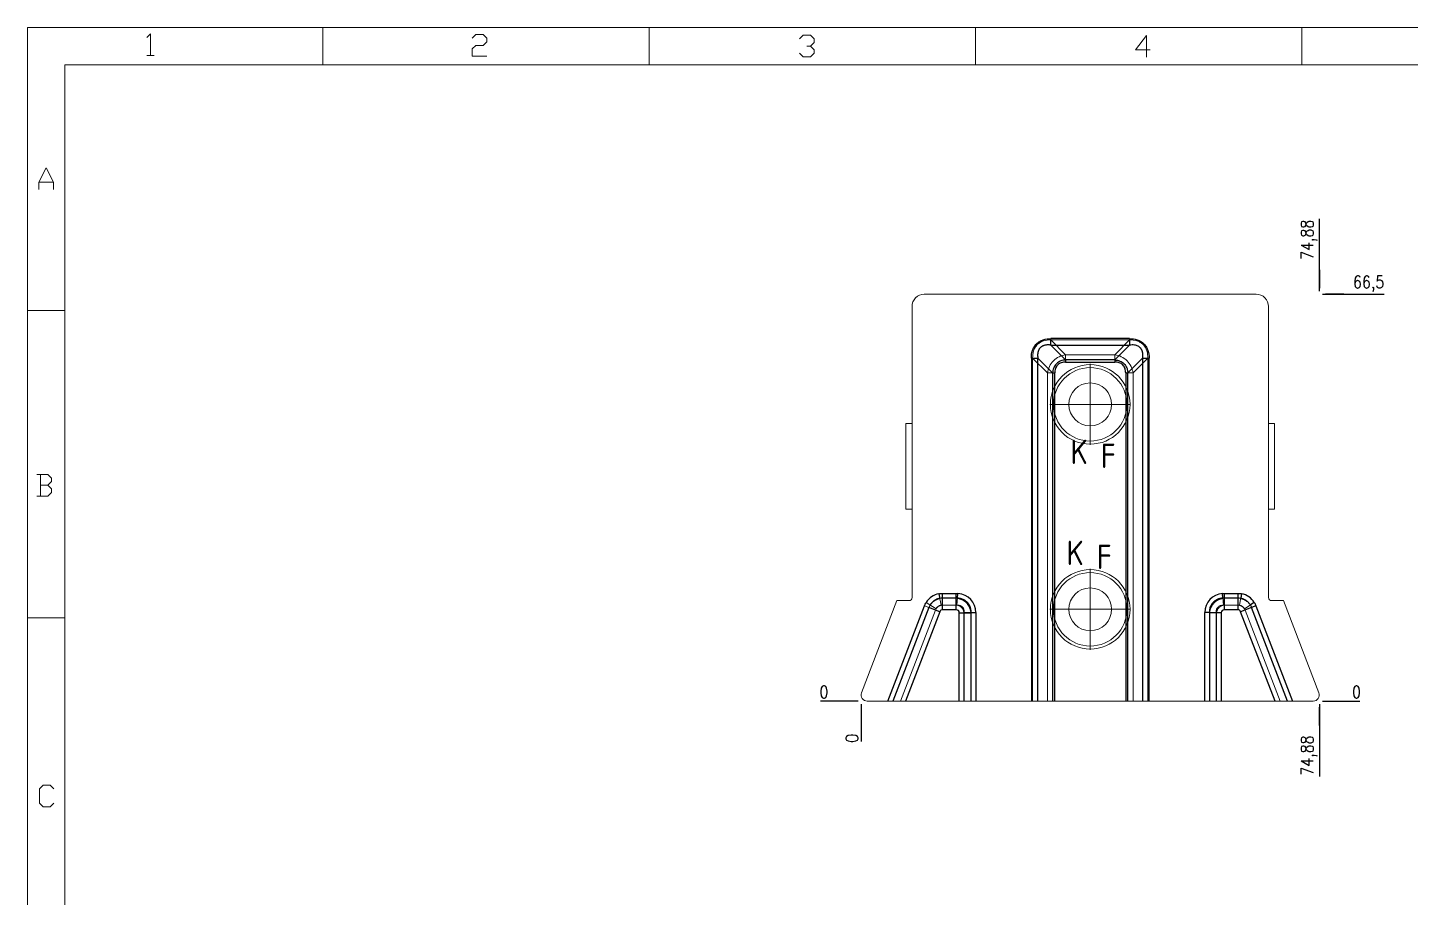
# Model space of a CAD drawing. Header units: millimetres. Extents: x 88508 to 142116, y -5268 to 20283.
# Drawn here: x 106088 to 106314, y -5116.7 to -4974.5 of the extents above; entities that cross this region are included whole.
import ezdxf
from ezdxf.enums import TextEntityAlignment as Align

# ---------------------------------------------------------------- set-up
doc = ezdxf.new("R2010")
doc.units = ezdxf.units.MM
doc.linetypes.add('HIDDEN', pattern=[0])
for name, color, linetype in [('DIM', 4, 'Continuous'), ('LB_P', 2, 'Continuous'), ('TEXT', 4, 'Continuous')]:
    doc.layers.add(name, color=color, linetype=linetype)
doc.styles.add('gbenor', font='gbenor.shx', dxfattribs={"bigfont": 'gbcbig.shx'})
doc.styles.add('GBENOR_', font='gbenor.shx', dxfattribs={"bigfont": 'gbcbig'})
doc.styles.get("Standard").update_dxf_attribs({"font": 'txt.shx', "width": 0.85, "bigfont": 'ctxt.shx'})
doc.styles.add('TXT', font='txt.shx', dxfattribs={"width": 0.8, "bigfont": 'ctxt.shx'})
doc.dimstyles.new('T-2-WX', dxfattribs={"dimtxt": 2, "dimasz": 2, "dimexe": 0.5, "dimexo": 0.5, "dimgap": 0.5, "dimtad": 1, "dimtxsty": 'Standard', "dimblk": 'OPEN30', "dimcen": 0, "dimazin": 3, "dimtfac": 1, "dimtmove": 0, "dimatfit": 3, "dimldrblk": 'OPEN30', "dimlwd": -1, "dimlwe": -1})

# ---------------------------------------------------------------- blocks, each defined once
blk = doc.blocks.new('*D8340')
at = {"layer": 'Defpoints', "color": 0}
for p in [(106224.23, -5084.61), (106299.11, -5084.61), (106304.11, -5084.61)]:
    blk.add_point(p, dxfattribs=at)
at = {"layer": 'DIM', "color": 0, "linetype": 'Continuous'}
blk.add_line((106299.61, -5084.61), (106305.74, -5084.61), dxfattribs=at)
at = {"layer": 'DIM', "color": 0, "insert": (106305.17, -5083.11), "char_height": 2, "attachment_point": 5}
blk.add_mtext('0', dxfattribs=at)
blk = doc.blocks.new('_Open30')
blk = doc.blocks.new('*D8341')
at = {"layer": 'Defpoints', "color": 0}
for p in [(106299.11, -5018.11), (106304.11, -5018.11), (106224.23, -5084.61)]:
    blk.add_point(p, dxfattribs=at)
at = {"layer": 'DIM', "color": 0, "linetype": 'Continuous'}
for p, q in [((106299.61, -5018.11), (106303.11, -5018.11)), ((106303.11, -5018.11), (106300.11, -5018.11)), ((106300.11, -5018.11), (106309.71, -5018.11))]:
    blk.add_line(p, q, dxfattribs=at)
at = {"layer": 'DIM', "color": 0, "insert": (106307.16, -5016.42), "char_height": 2, "attachment_point": 5}
blk.add_mtext('66,5', dxfattribs=at)
blk = doc.blocks.new('*D8342')
at = {"layer": 'Defpoints', "color": 0}
for p in [(106219.23, -5084.61), (106224.23, -5084.61), (106224.23, -5084.61)]:
    blk.add_point(p, dxfattribs=at)
at = {"layer": 'DIM', "color": 0, "linetype": 'Continuous'}
blk.add_line((106223.73, -5084.61), (106217.59, -5084.61), dxfattribs=at)
at = {"layer": 'DIM', "color": 0, "insert": (106218.16, -5083.11), "char_height": 2, "attachment_point": 5}
blk.add_mtext('0', dxfattribs=at)
blk = doc.blocks.new('*D8343')
at = {"layer": 'Defpoints', "color": 0}
for p in [(106224.23, -5084.61), (106299.11, -5084.61), (106299.11, -5089.61)]:
    blk.add_point(p, dxfattribs=at)
at = {"layer": 'DIM', "color": 0, "linetype": 'Continuous'}
for p, q in [((106299.11, -5085.11), (106299.11, -5088.61)), ((106299.11, -5088.61), (106299.11, -5085.61)), ((106299.11, -5085.61), (106299.11, -5096.91))]:
    blk.add_line(p, q, dxfattribs=at)
at = {"layer": 'DIM', "color": 0, "insert": (106297.42, -5093.51), "char_height": 2, "attachment_point": 5, "rotation": 90}
blk.add_mtext('74,88', dxfattribs=at)
blk = doc.blocks.new('*D8344')
at = {"layer": 'Defpoints', "color": 0}
for p in [(106224.23, -5084.61), (106224.23, -5084.61), (106224.23, -5089.61)]:
    blk.add_point(p, dxfattribs=at)
at = {"layer": 'DIM', "color": 0, "linetype": 'Continuous'}
blk.add_line((106224.23, -5085.11), (106224.23, -5091.24), dxfattribs=at)
at = {"layer": 'DIM', "color": 0, "insert": (106222.73, -5090.68), "char_height": 2, "attachment_point": 5, "rotation": 90}
blk.add_mtext('0', dxfattribs=at)
blk = doc.blocks.new('*D8345')
at = {"layer": 'Defpoints', "color": 0}
for p in [(106299.11, -5013.11), (106299.11, -5018.11), (106224.23, -5084.61)]:
    blk.add_point(p, dxfattribs=at)
at = {"layer": 'DIM', "color": 0, "linetype": 'Continuous'}
for p, q in [((106299.11, -5017.11), (106299.11, -5005.81)), ((106299.11, -5017.61), (106299.11, -5014.11)), ((106299.11, -5014.11), (106299.11, -5017.11))]:
    blk.add_line(p, q, dxfattribs=at)
at = {"layer": 'DIM', "color": 0, "insert": (106297.42, -5009.21), "char_height": 2, "attachment_point": 5, "rotation": 90}
blk.add_mtext('74,88', dxfattribs=at)
blk = doc.blocks.new('U40')
at = {"color": 254, "lineweight": 18}
for p, q in [((0, 1783.5), (0, 0)), ((0, 1783.5), (2530.2, 1783.5)), ((941.1, 1783.5), (941.1, 1746.5)), ((1265.1, 1783.5), (1265.1, 1746.5)), ((37, 37), (37, 1746.5)), ((37, 1746.5), (2493.2, 1746.5)), ((0, 1502.7), (37, 1502.7)), ((0, 1197.2), (37, 1197.2))]:
    blk.add_line(p, q, dxfattribs=at)
at = {"color": 254, "linetype": 'Continuous', "lineweight": 18}
for p, q in [((293.1, 1783.5), (293.1, 1746.5)), ((617.1, 1783.5), (617.1, 1746.5))]:
    blk.add_line(p, q, dxfattribs=at)
at = {"color": 92, "lineweight": 18}
for points in [[(118.3, 1773.7), (121.9, 1777.3), (121.9, 1755.8)], [(441.4, 1773.1), (445, 1776.7), (452.2, 1776.7), (455.8, 1773.1), (455.8, 1769.5), (452.2, 1765.9), (445, 1765.9), (441.4, 1762.3), (441.4, 1755.1), (455.8, 1755.1)], [(766.4, 1772.4), (770, 1776), (777.2, 1776), (780.8, 1772.4), (780.8, 1768.8), (777.2, 1765.2), (773.6, 1765.2)], [(1114.4, 1761.4), (1100, 1761.4), (1110.8, 1775.8), (1110.8, 1754.2)], [(777.2, 1765.2), (780.8, 1761.6), (780.8, 1758), (777.2, 1754.4), (770, 1754.4), (766.4, 1758)], [(118.3, 1755.8), (125.5, 1755.8)], [(11.1, 1622.8), (11.1, 1630), (18.3, 1644.4), (25.5, 1630), (25.5, 1622.8)], [(11.1, 1630), (25.5, 1630)], [(20, 1329), (23.6, 1332.6), (23.6, 1336.2), (20, 1339.8), (9.2, 1339.8)], [(12.8, 1339.8), (12.8, 1318.2)], [(9.2, 1318.2), (20, 1318.2), (23.6, 1321.8), (23.6, 1325.4), (20, 1329), (12.8, 1329)], [(26.1, 1013.2), (22.5, 1009.6), (15.3, 1009.6), (11.7, 1013.2), (11.7, 1027.6), (15.3, 1031.2), (22.5, 1031.2), (26.1, 1027.6)]]:
    blk.add_lwpolyline(points, dxfattribs=at)
at = {"lineweight": 18, "style": 'GBENOR_'}
blk.add_attdef('文档路径', (2126, 386.9), '', height=17.8, dxfattribs=at)
at = {"lineweight": 20, "style": 'TXT'}
for tag, height, p in [('18-**-**', 16.3, (1866.6, 256.2)), ('客户名称', 16.1, (1741.1, 134, 0)), ('料厚:', 16.1, (1741.3, 93.2, 0))]:
    blk.add_attdef(tag, text='', height=height, dxfattribs=at).set_placement(p, align=Align.MIDDLE)
for tag, p, height in [('88888', (1850.9, 207.5), 14.9), ('材质:', (1691.2, 168, 0), 16.1), ('核准', (1869.4, 127.5, 0), 16.1), ('设计', (1868.8, 88.3, 0), 16.1), ('绘图', (1868.2, 49.1, 0), 16.1)]:
    blk.add_attdef(tag, p, '', height=height, dxfattribs=at)
for tag, p, height, width in [('3', (2234.7, 206.9), 15.8, 0.7), ('4', (2234.7, 167.4), 15.8, 0.7), ('核准日期', (2041.1, 124.2, 0), 16.1, 0.68), ('设计日期', (2041.1, 84.5, 0), 16.1, 0.68), ('1', (2251.9, 85.9), 14.6, 0.7), ('绘图日期', (2040.9, 46.4, 0), 16.1, 0.68), ('2', (2235, 49.2), 14.6, 0.7)]:
    blk.add_attdef(tag, p, '', height=height, dxfattribs=dict(at, width=width))

msp = doc.modelspace()

# ---------------------------------------------------------------- linework, layer by layer
at = {"layer": 'LB_P', "linetype": 'Continuous', "lineweight": 25}
for p, q in [((106268.106, -5025.37, 0), (106255.228, -5025.37, 0)), ((106255.228, -5026.431, 0), (106257.642, -5028.845, 0)), ((106255.228, -5026.431, 0), (106268.106, -5026.431, 0)), ((106265.692, -5028.845, 0), (106268.106, -5026.431, 0)), ((106252.046, -5028.552, 0), (106252.046, -5084.61, 0)), ((106255.521, -5030.967, 0), (106253.106, -5028.552, 0)), ((106253.106, -5084.61, 0), (106253.106, -5028.552, 0)), ((106265.692, -5028.845, 0), (106257.642, -5028.845, 0)), ((106270.228, -5028.552, 0), (106267.814, -5030.967, 0)), ((106270.228, -5028.552, 0), (106270.228, -5084.61, 0)), ((106271.288, -5084.61, 0), (106271.288, -5028.552, 0)), ((106255.521, -5030.967, 0), (106255.521, -5084.61, 0)), ((106255.874, -5084.61, 0), (106255.874, -5030.967, 0)), ((106257.642, -5029.199, 0), (106265.692, -5029.199, 0)), ((106267.46, -5030.967, 0), (106267.46, -5084.61, 0)), ((106267.814, -5084.61, 0), (106267.814, -5030.967, 0))]:
    msp.add_line(p, q, dxfattribs=at)
at = {"layer": 'LB_P', "linetype": 'Continuous', "lineweight": 18}
for p, q in [((106255.228, -5025.37, 0), (106268.106, -5025.37, 0)), ((106257.642, -5027.997, 0), (106255.228, -5025.583, 0)), ((106268.106, -5025.583, 0), (106255.228, -5025.583, 0)), ((106268.106, -5025.583, 0), (106265.692, -5027.997, 0)), ((106252.046, -5084.61, 0), (106252.046, -5028.552, 0)), ((106252.258, -5028.552, 0), (106252.258, -5084.61, 0)), ((106252.258, -5028.552, 0), (106254.672, -5030.967, 0)), ((106257.642, -5027.997, 0), (106265.692, -5027.997, 0)), ((106268.662, -5030.967, 0), (106271.076, -5028.552, 0)), ((106271.076, -5084.61, 0), (106271.076, -5028.552, 0)), ((106271.288, -5028.552, 0), (106271.288, -5084.61, 0)), ((106254.672, -5084.61, 0), (106254.672, -5030.967, 0)), ((106255.874, -5030.967, 0), (106255.874, -5084.61, 0)), ((106265.692, -5029.199, 0), (106257.642, -5029.199, 0)), ((106267.46, -5084.61, 0), (106267.46, -5030.967, 0)), ((106268.662, -5030.967, 0), (106268.662, -5084.61, 0))]:
    msp.add_line(p, q, dxfattribs=at)
at = {"layer": 'LB_P', "linetype": 'Continuous', "lineweight": 15}
for p, q in [((106261.667, -5042.71, 0), (106261.667, -5029.51, 0)), ((106268.267, -5036.11, 0), (106255.067, -5036.11, 0)), ((106232.547, -5053.242, 0), (106232.547, -5039.242, 0)), ((106290.787, -5039.242, 0), (106290.787, -5053.242, 0)), ((106261.667, -5076.21, 0), (106261.667, -5063.01, 0)), ((106268.267, -5069.61, 0), (106255.067, -5069.61, 0))]:
    msp.add_line(p, q, dxfattribs=at)
at = {"layer": 'LB_P', "lineweight": 25}
for p, q in [((106236.934, -5067.066, 0), (106237.08, -5067.818, 0)), ((106237.539, -5067.007, 0), (106239.781, -5067.007, 0)), ((106237.539, -5067.774, 0), (106237.539, -5067.007, 0)), ((106239.781, -5067.774, 0), (106239.781, -5067.007, 0)), ((106239.991, -5067.783, 0), (106240.057, -5067.019, 0)), ((106283.343, -5067.783, 0), (106283.277, -5067.019, 0)), ((106283.553, -5067.007, 0), (106285.795, -5067.007, 0)), ((106283.553, -5067.007, 0), (106283.553, -5067.774, 0)), ((106285.795, -5067.007, 0), (106285.795, -5067.774, 0)), ((106286.401, -5067.066, 0), (106286.254, -5067.818, 0)), ((106228.596, -5084.61, 0), (106234.584, -5069.037, 0)), ((106235.3, -5069.312, 0), (106229.418, -5084.61, 0)), ((106237.089, -5070, 0), (106235.3, -5069.312, 0)), ((106239.781, -5067.774, 0), (106237.539, -5067.774, 0)), ((106237.539, -5069.691, 0), (106237.539, -5067.774, 0)), ((106239.781, -5069.691, 0), (106237.539, -5069.691, 0)), ((106239.781, -5069.691, 0), (106239.781, -5067.774, 0)), ((106283.553, -5067.774, 0), (106283.553, -5069.691, 0)), ((106285.795, -5067.774, 0), (106283.553, -5067.774, 0)), ((106285.795, -5069.691, 0), (106283.553, -5069.691, 0)), ((106285.795, -5067.774, 0), (106285.795, -5069.691, 0)), ((106288.034, -5069.312, 0), (106286.246, -5070, 0)), ((106288.478, -5068.493, 0), (106287.828, -5068.899, 0)), ((106288.75, -5069.037, 0), (106288.034, -5069.312, 0)), ((106293.916, -5084.61, 0), (106288.034, -5069.312, 0)), ((106288.75, -5069.037, 0), (106294.738, -5084.61, 0)), ((106237.089, -5070, 0), (106231.471, -5084.61, 0)), ((106240.266, -5084.61, 0), (106240.266, -5070.162, 0)), ((106240.266, -5070.162, 0), (106242.145, -5070.162, 0)), ((106242.203, -5070.12, 0), (106242.145, -5070.162, 0)), ((106242.145, -5070.162, 0), (106242.145, -5084.61, 0)), ((106242.203, -5084.61, 0), (106242.203, -5070.12, 0)), ((106242.203, -5070.12, 0), (106242.955, -5070.12, 0)), ((106242.955, -5070.12, 0), (106242.955, -5084.61, 0)), ((106281.131, -5070.12, 0), (106280.38, -5070.12, 0)), ((106280.38, -5084.61, 0), (106280.38, -5070.12, 0)), ((106281.189, -5070.162, 0), (106281.131, -5070.12, 0)), ((106281.131, -5070.12, 0), (106281.131, -5084.61, 0)), ((106283.068, -5070.162, 0), (106281.189, -5070.162, 0)), ((106281.189, -5084.61, 0), (106281.189, -5070.162, 0)), ((106283.068, -5070.162, 0), (106283.068, -5084.61, 0)), ((106291.863, -5084.61, 0), (106286.246, -5070, 0))]:
    msp.add_line(p, q, dxfattribs=at)
at = {"layer": 'LB_P', "lineweight": 18}
for p, q in [((106237.299, -5068.947, 0), (106236.934, -5067.066, 0)), ((106239.781, -5067.007, 0), (106237.539, -5067.007, 0)), ((106237.539, -5068.924, 0), (106237.539, -5067.007, 0)), ((106239.781, -5068.924, 0), (106239.781, -5067.007, 0)), ((106240.057, -5067.019, 0), (106239.893, -5068.929, 0)), ((106283.277, -5067.019, 0), (106283.442, -5068.929, 0)), ((106283.553, -5067.007, 0), (106283.553, -5068.924, 0)), ((106285.795, -5067.007, 0), (106283.553, -5067.007, 0)), ((106285.795, -5067.007, 0), (106285.795, -5068.924, 0)), ((106286.401, -5067.066, 0), (106286.035, -5068.947, 0)), ((106234.584, -5069.037, 0), (106228.596, -5084.61, 0)), ((106230.65, -5084.61, 0), (106236.373, -5069.725, 0)), ((106236.373, -5069.725, 0), (106234.584, -5069.037, 0)), ((106236.481, -5069.509, 0), (106234.856, -5068.493, 0)), ((106236.373, -5069.725, 0), (106237.089, -5070, 0)), ((106237.539, -5068.924, 0), (106239.781, -5068.924, 0)), ((106237.539, -5068.924, 0), (106237.539, -5069.691, 0)), ((106237.539, -5069.691, 0), (106239.781, -5069.691, 0)), ((106239.781, -5068.924, 0), (106239.781, -5069.691, 0)), ((106283.553, -5068.924, 0), (106283.553, -5069.691, 0)), ((106283.553, -5068.924, 0), (106285.795, -5068.924, 0)), ((106283.553, -5069.691, 0), (106285.795, -5069.691, 0)), ((106285.795, -5068.924, 0), (106285.795, -5069.691, 0)), ((106286.246, -5070, 0), (106286.961, -5069.725, 0)), ((106288.478, -5068.493, 0), (106286.853, -5069.509, 0)), ((106288.75, -5069.037, 0), (106286.961, -5069.725, 0)), ((106286.961, -5069.725, 0), (106292.684, -5084.61, 0)), ((106294.738, -5084.61, 0), (106288.75, -5069.037, 0)), ((106231.471, -5084.61, 0), (106237.089, -5070, 0)), ((106240.266, -5070.162, 0), (106241.018, -5070.162, 0)), ((106240.266, -5070.162, 0), (106240.266, -5084.61, 0)), ((106241.075, -5070.12, 0), (106241.018, -5070.162, 0)), ((106241.018, -5084.61, 0), (106241.018, -5070.162, 0)), ((106242.955, -5070.12, 0), (106241.075, -5070.12, 0)), ((106241.075, -5070.12, 0), (106241.075, -5084.61, 0)), ((106242.955, -5084.61, 0), (106242.955, -5070.12, 0)), ((106282.259, -5070.12, 0), (106280.38, -5070.12, 0)), ((106280.38, -5070.12, 0), (106280.38, -5084.61, 0)), ((106282.316, -5070.162, 0), (106282.259, -5070.12, 0)), ((106282.259, -5084.61, 0), (106282.259, -5070.12, 0)), ((106282.316, -5070.162, 0), (106283.068, -5070.162, 0)), ((106282.316, -5070.162, 0), (106282.316, -5084.61, 0)), ((106283.068, -5084.61, 0), (106283.068, -5070.162, 0)), ((106286.246, -5070, 0), (106291.863, -5084.61, 0))]:
    msp.add_line(p, q, dxfattribs=at)
at = {"layer": 'LB_P', "linetype": 'Continuous', "lineweight": 15, "elevation": 0}
msp.add_lwpolyline([(106290.787, -5039.242), (106290.787, -5020.112, 0.4142136), (106288.787, -5018.112), (106234.547, -5018.112, 0.4142136), (106232.547, -5020.112), (106232.547, -5039.242), (106231.547, -5039.242), (106231.547, -5053.242), (106232.547, -5053.242), (106232.547, -5067.692, -0.4142136), (106232.047, -5068.192), (106230.084, -5068.192), (106224.294, -5083.251, 0.5263024), (106225.228, -5084.61), (106298.107, -5084.61, 0.5263024), (106299.04, -5083.251), (106293.25, -5068.192), (106291.287, -5068.192, -0.4142136), (106290.787, -5067.692), (106290.787, -5053.242), (106291.787, -5053.242), (106291.787, -5039.242)], format="xyb", close=True, dxfattribs=at)
at = {"layer": 'LB_P', "linetype": 'HIDDEN', "lineweight": 15}
for centre in [(106261.667, -5036.11, 0), (106261.667, -5069.61, 0)]:
    msp.add_circle(centre, 6.5, dxfattribs=at)
at = {"layer": 'LB_P', "linetype": 'Continuous', "lineweight": 15}
for centre, radius in [((106261.667, -5036.11, 0), 6), ((106261.667, -5036.11, 0), 3.5), ((106261.667, -5069.61, 0), 6), ((106261.667, -5069.61, 0), 3.5)]:
    msp.add_circle(centre, radius, dxfattribs=at)
at = {"layer": 'LB_P', "lineweight": 25}
for centre, major_axis, ratio, start_param, end_param in [((106237.711, -5070.423, 0), (1.965, -2.86), 0.9510147, 2.7497471, 3.5334382), ((106239.443, -5070.423, 0), (2.916, 2.147), 0.9112507, 5.6922932, 7.0873262), ((106283.891, -5070.423, 0), (-2.916, 2.147), 0.9112507, 5.4790444, 6.8740774), ((106285.624, -5070.423, 0), (-1.965, -2.86), 0.9510147, 2.7497471, 3.5334382), ((106237.563, -5070.208, 0), (0.298, -0.433), 0.9510147, 2.5629528, 3.7202325), ((106239.734, -5070.208, 0), (0.442, 0.325), 0.9112507, 5.6922932, 7.1744522), ((106283.6, -5070.208, 0), (-0.442, 0.325), 0.9112507, 5.3919185, 6.8740774), ((106285.771, -5070.208, 0), (-0.298, -0.433), 0.9510147, 2.5629528, 3.7202325)]:
    msp.add_ellipse(centre, major_axis=major_axis, ratio=ratio, start_param=start_param, end_param=end_param, dxfattribs=at)
at = {"layer": 'LB_P', "lineweight": 18}
for centre, major_axis, ratio, start_param, end_param in [((106237.711, -5070.423, 0), (1.965, -2.86), 0.9510147, 2.7497471, 3.5334382), ((106239.443, -5070.423, 0), (2.916, 2.147), 0.9112507, 5.6922932, 7.0873262), ((106283.891, -5070.423, 0), (-2.916, 2.147), 0.9112507, 5.4790444, 6.8740774), ((106285.624, -5070.423, 0), (-1.965, -2.86), 0.9510147, 2.7497471, 3.5334382), ((106237.563, -5070.208, 0), (0.298, -0.433), 0.9510147, 2.5629528, 3.7202325), ((106239.734, -5070.208, 0), (0.442, 0.325), 0.9112507, 5.6922932, 7.1744522), ((106283.6, -5070.208, 0), (-0.442, 0.325), 0.9112507, 5.3919185, 6.8740774), ((106285.771, -5070.208, 0), (-0.298, -0.433), 0.9510147, 2.5629528, 3.7202325)]:
    msp.add_ellipse(centre, major_axis=major_axis, ratio=ratio, start_param=start_param, end_param=end_param, dxfattribs=at)
at = {"layer": 'LB_P', "linetype": 'Continuous', "lineweight": 25}
for points, knots in [([(106252.046, -5028.552, 0), (106252.046, -5028.142, 0), (106252.098, -5027.722, 0), (106252.3, -5027.118, 0), (106252.389, -5026.921, 0), (106252.611, -5026.55, 0), (106252.745, -5026.377, 0), (106253.052, -5026.069, 0), (106253.226, -5025.935, 0), (106253.597, -5025.713, 0), (106253.793, -5025.625, 0), (106254.398, -5025.423, 0), (106254.817, -5025.37, 0), (106255.228, -5025.37, 0)], [0, 0, 0, 0, 0.25, 0.25, 0.375, 0.375, 0.5, 0.5, 0.625, 0.625, 0.75, 0.75, 1, 1, 1, 1]), ([(106255.228, -5026.431, 0), (106255.16, -5026.422, 0), (106255.029, -5026.406, 0), (106254.835, -5026.395, 0), (106254.65, -5026.396, 0), (106254.474, -5026.409, 0), (106254.308, -5026.434, 0), (106254.151, -5026.471, 0), (106254.004, -5026.519, 0), (106253.868, -5026.578, 0), (106253.742, -5026.649, 0), (106253.626, -5026.73, 0), (106253.521, -5026.822, 0), (106253.393, -5026.962, 0), (106253.257, -5027.171, 0), (106253.142, -5027.464, 0), (106253.078, -5027.796, 0), (106253.061, -5028.165, 0), (106253.091, -5028.419, 0), (106253.106, -5028.552, 0)], [0, 0, 0, 0, 0.05601333, 0.10928359, 0.15994378, 0.20814851, 0.25407719, 0.29793717, 0.33996643, 0.38043526, 0.41964623, 0.45793174, 0.49564868, 0.53317017, 0.61321579, 0.69770357, 0.78910222, 0.88937129, 1, 1, 1, 1]), ([(106268.106, -5025.37, 0), (106268.517, -5025.37, 0), (106268.936, -5025.423, 0), (106269.541, -5025.625, 0), (106269.738, -5025.713, 0), (106270.108, -5025.935, 0), (106270.282, -5026.069, 0), (106270.59, -5026.377, 0), (106270.724, -5026.551, 0), (106270.946, -5026.921, 0), (106271.034, -5027.118, 0), (106271.236, -5027.723, 0), (106271.288, -5028.142, 0), (106271.288, -5028.552, 0)], [0, 0, 0, 0, 0.25, 0.25, 0.375, 0.375, 0.5, 0.5, 0.625, 0.625, 0.75, 0.75, 1, 1, 1, 1]), ([(106270.228, -5028.552, 0), (106270.236, -5028.485, 0), (106270.253, -5028.354, 0), (106270.264, -5028.16, 0), (106270.263, -5027.975, 0), (106270.25, -5027.799, 0), (106270.225, -5027.632, 0), (106270.188, -5027.476, 0), (106270.14, -5027.329, 0), (106270.081, -5027.192, 0), (106270.01, -5027.066, 0), (106269.929, -5026.951, 0), (106269.837, -5026.846, 0), (106269.697, -5026.717, 0), (106269.488, -5026.581, 0), (106269.195, -5026.467, 0), (106268.863, -5026.402, 0), (106268.494, -5026.386, 0), (106268.24, -5026.416, 0), (106268.106, -5026.431, 0)], [0, 0, 0, 0, 0.05601332, 0.10928357, 0.15994375, 0.20814847, 0.25407714, 0.29793712, 0.33996637, 0.3804352, 0.41964617, 0.45793168, 0.49564863, 0.53317011, 0.61321575, 0.69770353, 0.78910219, 0.88937128, 1, 1, 1, 1]), ([(106257.642, -5028.845, 0), (106257.37, -5028.861, 0), (106257.097, -5028.915, 0), (106256.582, -5029.119, 0), (106256.341, -5029.271, 0), (106255.946, -5029.666, 0), (106255.794, -5029.906, 0), (106255.59, -5030.421, 0), (106255.537, -5030.695, 0), (106255.521, -5030.967, 0)], [0, 0, 0, 0, 0.25, 0.25, 0.5, 0.5, 0.75, 0.75, 1, 1, 1, 1]), ([(106265.692, -5028.845, 0), (106265.752, -5028.85, 0), (106265.869, -5028.859, 0), (106266.042, -5028.886, 0), (106266.207, -5028.922, 0), (106266.366, -5028.968, 0), (106266.596, -5029.052, 0), (106266.885, -5029.203, 0), (106267.2, -5029.459, 0), (106267.456, -5029.774, 0), (106267.624, -5030.095, 0), (106267.726, -5030.4, 0), (106267.788, -5030.676, 0), (106267.805, -5030.868, 0), (106267.814, -5030.967, 0)], [0, 0, 0, 0, 0.0541024, 0.10663569, 0.1577006, 0.20740683, 0.25587326, 0.37973329, 0.50000066, 0.62029102, 0.74419329, 0.82566849, 0.91076772, 1, 1, 1, 1]), ([(106257.642, -5029.199, 0), (106257.402, -5029.199, 0), (106257.163, -5029.232, 0), (106256.718, -5029.385, 0), (106256.513, -5029.508, 0), (106256.183, -5029.837, 0), (106256.061, -5030.042, 0), (106255.907, -5030.487, 0), (106255.874, -5030.726, 0), (106255.874, -5030.967, 0)], [0, 0, 0, 0, 0.25, 0.25, 0.5, 0.5, 0.75, 0.75, 1, 1, 1, 1]), ([(106267.46, -5030.967, 0), (106267.46, -5030.726, 0), (106267.427, -5030.487, 0), (106267.273, -5030.042, 0), (106267.151, -5029.837, 0), (106266.822, -5029.508, 0), (106266.617, -5029.385, 0), (106266.172, -5029.232, 0), (106265.932, -5029.199, 0), (106265.692, -5029.199, 0)], [0, 0, 0, 0, 0.25, 0.25, 0.5, 0.5, 0.75, 0.75, 1, 1, 1, 1])]:
    msp.add_open_spline(points, degree=3, knots=knots, dxfattribs=at)
at = {"layer": 'LB_P', "linetype": 'Continuous', "lineweight": 18}
for points, knots in [([(106255.228, -5025.37, 0), (106254.817, -5025.37, 0), (106254.398, -5025.423, 0), (106253.793, -5025.625, 0), (106253.597, -5025.713, 0), (106253.226, -5025.935, 0), (106253.052, -5026.069, 0), (106252.745, -5026.377, 0), (106252.611, -5026.551, 0), (106252.389, -5026.921, 0), (106252.3, -5027.118, 0), (106252.098, -5027.722, 0), (106252.046, -5028.142, 0), (106252.046, -5028.552, 0)], [0, 0, 0, 0, 0.25, 0.25, 0.375, 0.375, 0.5, 0.5, 0.625, 0.625, 0.75, 0.75, 1, 1, 1, 1]), ([(106255.228, -5025.583, 0), (106254.836, -5025.573, 0), (106254.436, -5025.614, 0), (106253.863, -5025.794, 0), (106253.677, -5025.874, 0), (106253.328, -5026.078, 0), (106253.164, -5026.202, 0), (106252.878, -5026.489, 0), (106252.753, -5026.652, 0), (106252.549, -5027.001, 0), (106252.469, -5027.187, 0), (106252.29, -5027.761, 0), (106252.249, -5028.16, 0), (106252.258, -5028.552, 0)], [0, 0, 0, 0, 0.25, 0.25, 0.375, 0.375, 0.5, 0.5, 0.625, 0.625, 0.75, 0.75, 1, 1, 1, 1]), ([(106271.288, -5028.552, 0), (106271.288, -5028.142, 0), (106271.236, -5027.723, 0), (106271.034, -5027.118, 0), (106270.946, -5026.921, 0), (106270.724, -5026.551, 0), (106270.59, -5026.377, 0), (106270.282, -5026.069, 0), (106270.108, -5025.935, 0), (106269.738, -5025.713, 0), (106269.541, -5025.625, 0), (106268.936, -5025.423, 0), (106268.517, -5025.37, 0), (106268.106, -5025.37, 0)], [0, 0, 0, 0, 0.25, 0.25, 0.375, 0.375, 0.5, 0.5, 0.625, 0.625, 0.75, 0.75, 1, 1, 1, 1]), ([(106271.076, -5028.552, 0), (106271.085, -5028.16, 0), (106271.045, -5027.761, 0), (106270.865, -5027.188, 0), (106270.785, -5027.001, 0), (106270.581, -5026.652, 0), (106270.457, -5026.489, 0), (106270.17, -5026.202, 0), (106270.007, -5026.078, 0), (106269.658, -5025.874, 0), (106269.472, -5025.794, 0), (106268.898, -5025.614, 0), (106268.499, -5025.573, 0), (106268.106, -5025.583, 0)], [0, 0, 0, 0, 0.25, 0.25, 0.375, 0.375, 0.5, 0.5, 0.625, 0.625, 0.75, 0.75, 1, 1, 1, 1]), ([(106254.672, -5030.967, 0), (106254.727, -5030.618, 0), (106254.828, -5030.263, 0), (106255.153, -5029.581, 0), (106255.377, -5029.255, 0), (106255.93, -5028.702, 0), (106256.256, -5028.478, 0), (106256.938, -5028.153, 0), (106257.293, -5028.051, 0), (106257.642, -5027.997, 0)], [0, 0, 0, 0, 0.25, 0.25, 0.5, 0.5, 0.75, 0.75, 1, 1, 1, 1]), ([(106265.692, -5027.997, 0), (106266.041, -5028.051, 0), (106266.396, -5028.153, 0), (106267.078, -5028.478, 0), (106267.404, -5028.702, 0), (106267.957, -5029.255, 0), (106268.181, -5029.581, 0), (106268.506, -5030.263, 0), (106268.608, -5030.618, 0), (106268.662, -5030.967, 0)], [0, 0, 0, 0, 0.25, 0.25, 0.5, 0.5, 0.75, 0.75, 1, 1, 1, 1]), ([(106255.874, -5030.967, 0), (106255.874, -5030.727, 0), (106255.907, -5030.487, 0), (106256.061, -5030.042, 0), (106256.183, -5029.837, 0), (106256.513, -5029.508, 0), (106256.718, -5029.386, 0), (106257.163, -5029.232, 0), (106257.402, -5029.199, 0), (106257.642, -5029.199, 0)], [0, 0, 0, 0, 0.25, 0.25, 0.5, 0.5, 0.75, 0.75, 1, 1, 1, 1]), ([(106265.692, -5029.199, 0), (106265.932, -5029.199, 0), (106266.172, -5029.232, 0), (106266.617, -5029.386, 0), (106266.822, -5029.508, 0), (106267.151, -5029.838, 0), (106267.273, -5030.042, 0), (106267.427, -5030.488, 0), (106267.46, -5030.727, 0), (106267.46, -5030.967, 0)], [0, 0, 0, 0, 0.25, 0.25, 0.5, 0.5, 0.75, 0.75, 1, 1, 1, 1])]:
    msp.add_open_spline(points, degree=3, knots=knots, dxfattribs=at)
at = {"layer": 'LB_P', "linetype": 'Continuous', "lineweight": 25}
for points in [[(106255.228, -5026.431, 0), (106255.228, -5026.292, 0), (106255.228, -5025.959, 0), (106255.228, -5025.567, 0), (106255.228, -5025.37, 0)], [(106268.106, -5025.37, 0), (106268.106, -5025.567, 0), (106268.106, -5025.959, 0), (106268.106, -5026.292, 0), (106268.106, -5026.431, 0)], [(106252.046, -5028.552, 0), (106252.242, -5028.552, 0), (106252.635, -5028.552, 0), (106252.968, -5028.552, 0), (106253.106, -5028.552, 0)], [(106257.642, -5028.845, 0), (106257.642, -5028.938, 0), (106257.642, -5029.068, 0), (106257.642, -5029.199, 0)], [(106265.692, -5028.845, 0), (106265.692, -5028.938, 0), (106265.692, -5029.068, 0), (106265.692, -5029.199, 0)], [(106270.228, -5028.552, 0), (106270.367, -5028.552, 0), (106270.699, -5028.552, 0), (106271.092, -5028.552, 0), (106271.288, -5028.552, 0)], [(106255.521, -5030.967, 0), (106255.613, -5030.967, 0), (106255.743, -5030.967, 0), (106255.874, -5030.967, 0)], [(106267.46, -5030.967, 0), (106267.591, -5030.967, 0), (106267.721, -5030.967, 0), (106267.814, -5030.967, 0)]]:
    msp.add_open_spline(points, degree=3, dxfattribs=at)
at = {"layer": 'LB_P', "linetype": 'Continuous', "lineweight": 18}
for points in [[(106255.228, -5025.37, 0), (106255.228, -5025.41, 0), (106255.228, -5025.449, 0), (106255.228, -5025.485, 0)], [(106255.228, -5025.485, 0), (106255.228, -5025.521, 0), (106255.228, -5025.555, 0), (106255.228, -5025.583, 0)], [(106268.106, -5025.485, 0), (106268.106, -5025.449, 0), (106268.106, -5025.41, 0), (106268.106, -5025.37, 0)], [(106268.106, -5025.583, 0), (106268.106, -5025.555, 0), (106268.106, -5025.521, 0), (106268.106, -5025.485, 0)], [(106252.16, -5028.552, 0), (106252.124, -5028.552, 0), (106252.085, -5028.552, 0), (106252.046, -5028.552, 0)], [(106252.258, -5028.552, 0), (106252.23, -5028.552, 0), (106252.197, -5028.552, 0), (106252.16, -5028.552, 0)], [(106257.642, -5027.997, 0), (106257.642, -5028.154, 0), (106257.642, -5028.531, 0), (106257.642, -5028.976, 0), (106257.642, -5029.199, 0)], [(106265.692, -5029.199, 0), (106265.692, -5028.976, 0), (106265.692, -5028.531, 0), (106265.692, -5028.154, 0), (106265.692, -5027.997, 0)], [(106271.174, -5028.552, 0), (106271.137, -5028.552, 0), (106271.104, -5028.552, 0), (106271.076, -5028.552, 0)], [(106271.288, -5028.552, 0), (106271.249, -5028.552, 0), (106271.21, -5028.552, 0), (106271.174, -5028.552, 0)], [(106255.874, -5030.967, 0), (106255.652, -5030.967, 0), (106255.207, -5030.967, 0), (106254.829, -5030.967, 0), (106254.672, -5030.967, 0)], [(106268.662, -5030.967, 0), (106268.505, -5030.967, 0), (106268.128, -5030.967, 0), (106267.683, -5030.967, 0), (106267.46, -5030.967, 0)]]:
    msp.add_open_spline(points, degree=3, dxfattribs=at)
at = {"layer": 'LB_P', "lineweight": 25}
for points in [[(106236.934, -5067.066, 0), (106237.133, -5067.027, 0), (106237.337, -5067.007, 0), (106237.539, -5067.007, 0)], [(106239.781, -5067.007, 0), (106239.873, -5067.007, 0), (106239.965, -5067.011, 0), (106240.057, -5067.019, 0)], [(106283.277, -5067.019, 0), (106283.369, -5067.011, 0), (106283.461, -5067.007, 0), (106283.553, -5067.007, 0)], [(106285.795, -5067.007, 0), (106285.998, -5067.007, 0), (106286.201, -5067.027, 0), (106286.401, -5067.066, 0)], [(106234.584, -5069.037, 0), (106234.657, -5068.848, 0), (106234.748, -5068.665, 0), (106234.856, -5068.493, 0)], [(106235.507, -5068.9, 0), (106235.425, -5069.03, 0), (106235.356, -5069.168, 0), (106235.3, -5069.312, 0)], [(106237.539, -5067.774, 0), (106237.385, -5067.775, 0), (106237.231, -5067.79, 0), (106237.08, -5067.819, 0)], [(106239.991, -5067.783, 0), (106239.921, -5067.777, 0), (106239.851, -5067.774, 0), (106239.781, -5067.774, 0)], [(106283.553, -5067.774, 0), (106283.483, -5067.774, 0), (106283.413, -5067.777, 0), (106283.343, -5067.783, 0)], [(106286.254, -5067.819, 0), (106286.103, -5067.79, 0), (106285.949, -5067.775, 0), (106285.795, -5067.774, 0)], [(106288.034, -5069.312, 0), (106287.978, -5069.168, 0), (106287.909, -5069.03, 0), (106287.827, -5068.9, 0)], [(106288.478, -5068.493, 0), (106288.586, -5068.665, 0), (106288.677, -5068.848, 0), (106288.75, -5069.037, 0)]]:
    msp.add_open_spline(points, degree=3, dxfattribs=at)
at = {"layer": 'LB_P', "lineweight": 18}
for points in [[(106237.539, -5067.007, 0), (106237.337, -5067.007, 0), (106237.133, -5067.027, 0), (106236.934, -5067.066, 0)], [(106240.057, -5067.019, 0), (106239.965, -5067.011, 0), (106239.873, -5067.007, 0), (106239.781, -5067.007, 0)], [(106283.553, -5067.007, 0), (106283.461, -5067.007, 0), (106283.369, -5067.011, 0), (106283.277, -5067.019, 0)], [(106286.401, -5067.066, 0), (106286.201, -5067.027, 0), (106285.998, -5067.007, 0), (106285.795, -5067.007, 0)], [(106236.373, -5069.725, 0), (106236.402, -5069.65, 0), (106236.439, -5069.578, 0), (106236.481, -5069.51, 0)], [(106237.299, -5068.948, 0), (106237.378, -5068.932, 0), (106237.458, -5068.924, 0), (106237.539, -5068.924, 0)], [(106239.781, -5068.924, 0), (106239.818, -5068.924, 0), (106239.856, -5068.926, 0), (106239.893, -5068.929, 0)], [(106283.442, -5068.929, 0), (106283.479, -5068.926, 0), (106283.516, -5068.924, 0), (106283.553, -5068.924, 0)], [(106285.795, -5068.924, 0), (106285.876, -5068.924, 0), (106285.956, -5068.932, 0), (106286.035, -5068.948, 0)], [(106286.853, -5069.51, 0), (106286.895, -5069.578, 0), (106286.932, -5069.65, 0), (106286.961, -5069.725, 0)], [(106288.75, -5069.037, 0), (106288.677, -5068.848, 0), (106288.586, -5068.665, 0), (106288.478, -5068.493, 0)]]:
    msp.add_open_spline(points, degree=3, dxfattribs=at)
at = {"layer": 'LB_P', "lineweight": 25}
for points, knots in [([(106235.506, -5068.899, 0), (106235.537, -5068.855, 0), (106235.599, -5068.766, 0), (106235.702, -5068.64, 0), (106235.813, -5068.52, 0), (106235.931, -5068.407, 0), (106236.056, -5068.302, 0), (106236.188, -5068.206, 0), (106236.325, -5068.118, 0), (106236.468, -5068.038, 0), (106236.616, -5067.968, 0), (106236.767, -5067.908, 0), (106236.922, -5067.857, 0), (106237.027, -5067.831, 0), (106237.08, -5067.818, 0)], [0, 0, 0, 0, 0.0833464, 0.1666857, 0.2500193, 0.3333486, 0.416675, 0.5, 0.583325, 0.6666514, 0.7499807, 0.8333143, 0.9166536, 1, 1, 1, 1]), ([(106237.08, -5067.818, 0), (106237.03, -5067.828, 0), (106236.931, -5067.848, 0), (106236.785, -5067.89, 0), (106236.642, -5067.941, 0), (106236.503, -5068.001, 0), (106236.368, -5068.07, 0), (106236.239, -5068.147, 0), (106236.114, -5068.232, 0), (106235.996, -5068.325, 0), (106235.884, -5068.426, 0), (106235.778, -5068.535, 0), (106235.679, -5068.65, 0), (106235.588, -5068.771, 0), (106235.533, -5068.856, 0), (106235.506, -5068.899, 0)], [0, 0, 0, 0, 0.077455, 0.1546448, 0.231617, 0.3084193, 0.3851003, 0.4617082, 0.5382918, 0.6148997, 0.6915807, 0.768383, 0.8453552, 0.922545, 1, 1, 1, 1]), ([(106239.991, -5067.783, 0), (106240.043, -5067.792, 0), (106240.147, -5067.811, 0), (106240.3, -5067.852, 0), (106240.451, -5067.901, 0), (106240.598, -5067.961, 0), (106240.742, -5068.029, 0), (106240.881, -5068.107, 0), (106241.015, -5068.193, 0), (106241.143, -5068.287, 0), (106241.265, -5068.388, 0), (106241.381, -5068.497, 0), (106241.49, -5068.612, 0), (106241.592, -5068.734, 0), (106241.686, -5068.861, 0), (106241.772, -5068.993, 0), (106241.85, -5069.129, 0), (106241.919, -5069.27, 0), (106241.98, -5069.414, 0), (106242.032, -5069.56, 0), (106242.074, -5069.709, 0), (106242.108, -5069.859, 0), (106242.132, -5070.011, 0), (106242.141, -5070.112, 0), (106242.145, -5070.162, 0)], [0, 0, 0, 0, 0.04663418, 0.09314797, 0.13954254, 0.18581904, 0.23197868, 0.27802263, 0.3239521, 0.3697683, 0.41547245, 0.46106576, 0.50654949, 0.55192487, 0.59719316, 0.64235563, 0.68741353, 0.73236816, 0.77722081, 0.82197277, 0.86662534, 0.91117986, 0.95563763, 1, 1, 1, 1]), ([(106242.203, -5070.12, 0), (106242.203, -5070.068, 0), (106242.204, -5069.965, 0), (106242.193, -5069.811, 0), (106242.172, -5069.66, 0), (106242.143, -5069.512, 0), (106242.104, -5069.368, 0), (106242.056, -5069.229, 0), (106242, -5069.094, 0), (106241.936, -5068.964, 0), (106241.863, -5068.84, 0), (106241.783, -5068.721, 0), (106241.696, -5068.609, 0), (106241.572, -5068.468, 0), (106241.399, -5068.308, 0), (106241.166, -5068.141, 0), (106240.906, -5068.001, 0), (106240.62, -5067.892, 0), (106240.313, -5067.813, 0), (106240.1, -5067.793, 0), (106239.991, -5067.783, 0)], [0, 0, 0, 0, 0.0436974, 0.0868155, 0.129391, 0.1714622, 0.2130686, 0.2542512, 0.2950521, 0.3355148, 0.3756837, 0.4156043, 0.455323, 0.4948868, 0.5725019, 0.6523524, 0.734754, 0.8199938, 0.9083314, 1, 1, 1, 1]), ([(106283.343, -5067.783, 0), (106283.288, -5067.787, 0), (106283.18, -5067.796, 0), (106283.019, -5067.821, 0), (106282.864, -5067.854, 0), (106282.713, -5067.897, 0), (106282.568, -5067.947, 0), (106282.429, -5068.006, 0), (106282.295, -5068.073, 0), (106282.169, -5068.146, 0), (106282.049, -5068.226, 0), (106281.936, -5068.313, 0), (106281.831, -5068.405, 0), (106281.698, -5068.536, 0), (106281.547, -5068.719, 0), (106281.394, -5068.963, 0), (106281.273, -5069.228, 0), (106281.187, -5069.513, 0), (106281.135, -5069.812, 0), (106281.133, -5070.017, 0), (106281.131, -5070.12, 0)], [0, 0, 0, 0, 0.0462654, 0.0916746, 0.1362543, 0.180033, 0.2230405, 0.2653085, 0.3068701, 0.3477603, 0.388016, 0.4276754, 0.466779, 0.5053686, 0.5845752, 0.6646012, 0.7458145, 0.8285671, 0.9131919, 1, 1, 1, 1]), ([(106281.189, -5070.162, 0), (106281.193, -5070.109, 0), (106281.203, -5070.003, 0), (106281.229, -5069.845, 0), (106281.265, -5069.688, 0), (106281.312, -5069.532, 0), (106281.368, -5069.379, 0), (106281.434, -5069.229, 0), (106281.509, -5069.083, 0), (106281.594, -5068.942, 0), (106281.687, -5068.806, 0), (106281.79, -5068.675, 0), (106281.9, -5068.551, 0), (106282.018, -5068.434, 0), (106282.144, -5068.324, 0), (106282.276, -5068.223, 0), (106282.415, -5068.13, 0), (106282.559, -5068.047, 0), (106282.708, -5067.973, 0), (106282.862, -5067.909, 0), (106283.02, -5067.856, 0), (106283.18, -5067.812, 0), (106283.289, -5067.793, 0), (106283.343, -5067.783, 0)], [0, 0, 0, 0, 0.0464773, 0.0930593, 0.1397477, 0.1865438, 0.2334494, 0.2804657, 0.3275944, 0.3748369, 0.4221947, 0.4696692, 0.5172619, 0.5649743, 0.6128076, 0.6607635, 0.7088432, 0.7570482, 0.8053798, 0.8538394, 0.9024284, 0.9511482, 1, 1, 1, 1]), ([(106286.254, -5067.818, 0), (106286.307, -5067.831, 0), (106286.412, -5067.857, 0), (106286.567, -5067.908, 0), (106286.719, -5067.968, 0), (106286.866, -5068.038, 0), (106287.009, -5068.118, 0), (106287.146, -5068.206, 0), (106287.278, -5068.302, 0), (106287.403, -5068.407, 0), (106287.522, -5068.52, 0), (106287.632, -5068.64, 0), (106287.736, -5068.766, 0), (106287.797, -5068.855, 0), (106287.828, -5068.899, 0)], [0, 0, 0, 0, 0.0833464, 0.1666857, 0.2500193, 0.3333486, 0.416675, 0.5, 0.583325, 0.6666514, 0.7499807, 0.8333143, 0.9166536, 1, 1, 1, 1]), ([(106287.828, -5068.899, 0), (106287.801, -5068.856, 0), (106287.747, -5068.771, 0), (106287.655, -5068.65, 0), (106287.556, -5068.535, 0), (106287.451, -5068.426, 0), (106287.338, -5068.325, 0), (106287.22, -5068.232, 0), (106287.095, -5068.147, 0), (106286.966, -5068.07, 0), (106286.831, -5068.001, 0), (106286.692, -5067.941, 0), (106286.55, -5067.89, 0), (106286.403, -5067.848, 0), (106286.304, -5067.828, 0), (106286.254, -5067.818, 0)], [0, 0, 0, 0, 0.077455, 0.1546448, 0.231617, 0.3084193, 0.3851003, 0.4617082, 0.5382918, 0.6148997, 0.6915807, 0.768383, 0.8453552, 0.922545, 1, 1, 1, 1])]:
    msp.add_open_spline(points, degree=3, knots=knots, dxfattribs=at)
at = {"layer": 'LB_P', "lineweight": 18}
for points, knots in [([(106237.299, -5068.947, 0), (106237.263, -5068.956, 0), (106237.189, -5068.974, 0), (106237.083, -5069.012, 0), (106236.98, -5069.059, 0), (106236.881, -5069.115, 0), (106236.788, -5069.18, 0), (106236.7, -5069.251, 0), (106236.62, -5069.331, 0), (106236.545, -5069.416, 0), (106236.502, -5069.478, 0), (106236.481, -5069.509, 0)], [0, 0, 0, 0, 0.1111695, 0.2222952, 0.3333896, 0.4444653, 0.5555347, 0.6666104, 0.7777048, 0.8888305, 1, 1, 1, 1]), ([(106236.481, -5069.509, 0), (106236.499, -5069.479, 0), (106236.534, -5069.42, 0), (106236.596, -5069.337, 0), (106236.665, -5069.26, 0), (106236.741, -5069.191, 0), (106236.822, -5069.129, 0), (106236.909, -5069.075, 0), (106237.001, -5069.03, 0), (106237.097, -5068.993, 0), (106237.197, -5068.964, 0), (106237.265, -5068.953, 0), (106237.299, -5068.947, 0)], [0, 0, 0, 0, 0.1022928, 0.2030692, 0.3026933, 0.4015417, 0.5, 0.5984583, 0.6973067, 0.7969308, 0.8977072, 1, 1, 1, 1]), ([(106239.893, -5068.929, 0), (106239.935, -5068.929, 0), (106240.017, -5068.928, 0), (106240.139, -5068.94, 0), (106240.255, -5068.96, 0), (106240.364, -5068.99, 0), (106240.467, -5069.027, 0), (106240.562, -5069.072, 0), (106240.65, -5069.125, 0), (106240.73, -5069.184, 0), (106240.833, -5069.277, 0), (106240.947, -5069.423, 0), (106241.041, -5069.634, 0), (106241.09, -5069.873, 0), (106241.08, -5070.036, 0), (106241.075, -5070.12, 0)], [0, 0, 0, 0, 0.0681303, 0.1331639, 0.1952489, 0.2545552, 0.3112781, 0.3656405, 0.4178954, 0.4683278, 0.5172544, 0.6290655, 0.7442206, 0.8667455, 1, 1, 1, 1]), ([(106241.018, -5070.162, 0), (106241.015, -5070.123, 0), (106241.009, -5070.045, 0), (106240.986, -5069.929, 0), (106240.953, -5069.815, 0), (106240.91, -5069.704, 0), (106240.857, -5069.597, 0), (106240.795, -5069.494, 0), (106240.723, -5069.397, 0), (106240.642, -5069.307, 0), (106240.553, -5069.225, 0), (106240.457, -5069.15, 0), (106240.354, -5069.085, 0), (106240.245, -5069.029, 0), (106240.131, -5068.984, 0), (106240.013, -5068.949, 0), (106239.933, -5068.936, 0), (106239.893, -5068.929, 0)], [0, 0, 0, 0, 0.065182, 0.13051119, 0.19600296, 0.26167255, 0.32753513, 0.39360568, 0.45989908, 0.52643005, 0.59321313, 0.66026273, 0.72759307, 0.7952182, 0.86315198, 0.93140809, 1, 1, 1, 1]), ([(106282.259, -5070.12, 0), (106282.256, -5070.082, 0), (106282.249, -5070.007, 0), (106282.252, -5069.895, 0), (106282.264, -5069.786, 0), (106282.286, -5069.683, 0), (106282.318, -5069.584, 0), (106282.359, -5069.491, 0), (106282.408, -5069.404, 0), (106282.466, -5069.323, 0), (106282.559, -5069.219, 0), (106282.706, -5069.102, 0), (106282.922, -5068.999, 0), (106283.173, -5068.934, 0), (106283.349, -5068.931, 0), (106283.442, -5068.929, 0)], [0, 0, 0, 0, 0.0607745, 0.1191291, 0.1753041, 0.2295685, 0.2822208, 0.3335876, 0.3840203, 0.4338902, 0.4835812, 0.5955153, 0.7170601, 0.8511557, 1, 1, 1, 1]), ([(106283.442, -5068.929, 0), (106283.404, -5068.935, 0), (106283.328, -5068.948, 0), (106283.218, -5068.98, 0), (106283.11, -5069.02, 0), (106283.007, -5069.07, 0), (106282.909, -5069.129, 0), (106282.817, -5069.196, 0), (106282.73, -5069.27, 0), (106282.651, -5069.352, 0), (106282.579, -5069.439, 0), (106282.515, -5069.532, 0), (106282.459, -5069.63, 0), (106282.412, -5069.732, 0), (106282.374, -5069.836, 0), (106282.345, -5069.944, 0), (106282.325, -5070.053, 0), (106282.319, -5070.126, 0), (106282.316, -5070.162, 0)], [0, 0, 0, 0, 0.064315, 0.1283341, 0.19206841, 0.25552916, 0.31872775, 0.38167571, 0.4443847, 0.50686653, 0.56913314, 0.63119657, 0.69306901, 0.75476274, 0.81629017, 0.87766377, 0.93889616, 1, 1, 1, 1]), ([(106286.853, -5069.509, 0), (106286.832, -5069.478, 0), (106286.789, -5069.416, 0), (106286.715, -5069.331, 0), (106286.634, -5069.251, 0), (106286.546, -5069.18, 0), (106286.453, -5069.115, 0), (106286.354, -5069.059, 0), (106286.251, -5069.012, 0), (106286.145, -5068.974, 0), (106286.072, -5068.956, 0), (106286.035, -5068.947, 0)], [0, 0, 0, 0, 0.1111695, 0.2222952, 0.3333896, 0.4444653, 0.5555347, 0.6666104, 0.7777048, 0.8888305, 1, 1, 1, 1]), ([(106286.035, -5068.947, 0), (106286.069, -5068.953, 0), (106286.137, -5068.964, 0), (106286.237, -5068.993, 0), (106286.333, -5069.03, 0), (106286.425, -5069.075, 0), (106286.512, -5069.129, 0), (106286.594, -5069.191, 0), (106286.669, -5069.26, 0), (106286.738, -5069.337, 0), (106286.801, -5069.42, 0), (106286.836, -5069.479, 0), (106286.853, -5069.509, 0)], [0, 0, 0, 0, 0.1022928, 0.2030692, 0.3026933, 0.4015417, 0.5, 0.5984583, 0.6973067, 0.7969308, 0.8977072, 1, 1, 1, 1])]:
    msp.add_open_spline(points, degree=3, knots=knots, dxfattribs=at)

# ---------------------------------------------------------------- block references
at = {"ltscale": 3, "xscale": 0.1645687982536077, "yscale": 0.1645687982536077, "zscale": 0.1645687982536077}
msp.add_blockref('U40', (106088.044, -5268.044), dxfattribs=at)

# ---------------------------------------------------------------- texts
at = {"layer": 'TEXT', "color": 4, "linetype": 'Continuous', "style": 'gbenor'}
for s, p in [('K', (106259.853, -5043.875, 0)), ('F', (106264.617, -5044.527, 0)), ('K', (106259.198, -5060.393, 0)), ('F', (106263.962, -5061.045, 0))]:
    msp.add_text(s, height=4, dxfattribs=at).set_placement(p, align=Align.MIDDLE_CENTER)

# ---------------------------------------------------------------- dimensions: what is measured, and where the dimension line sits
at = {"layer": 'DIM', "color": 4, "linetype": 'Continuous'}
for feature_location, offset, dtype, origin, picture, middle in [((106299.107, -5018.112, 0), (0, 5), 1, (106224.228, -5084.61, 0), '*D8345', (106297.416, -5009.212, 0)), ((106299.107, -5018.112, 0), (5, 0), 0, (106224.228, -5084.61, 0), '*D8341', (106307.157, -5016.421, 0)), ((106224.227533045, -5084.60993421, -0.000018471), (-5, 0), 0, (106224.227533045, -5084.60993421, -0.000018471), '*D8342', (106218.160866378, -5083.10993421, -0.000018471)), ((106299.106673095, -5084.60993421, -0.000018471), (5, 0), 0, (106224.227533045, -5084.60993421, -0.000018471), '*D8340', (106305.173339762, -5083.10993421, -0.000018471)), ((106224.227533045, -5084.60993421, -0.000018471), (0, -5), 1, (106224.227533045, -5084.60993421, -0.000018471), '*D8344', (106222.727533045, -5090.676600877, -0.000018471)), ((106299.107, -5084.61, 0), (0, -5), 1, (106224.228, -5084.61, 0), '*D8343', (106297.416, -5093.51, 0))]:
    dim = msp.add_ordinate_dim(feature_location=feature_location, offset=offset, dtype=dtype, origin=origin, dimstyle='T-2-WX', dxfattribs=at)
    dim.commit()
    dim.dimension.update_dxf_attribs({"geometry": picture, "text_midpoint": middle})

doc.saveas('drawing.dxf')
